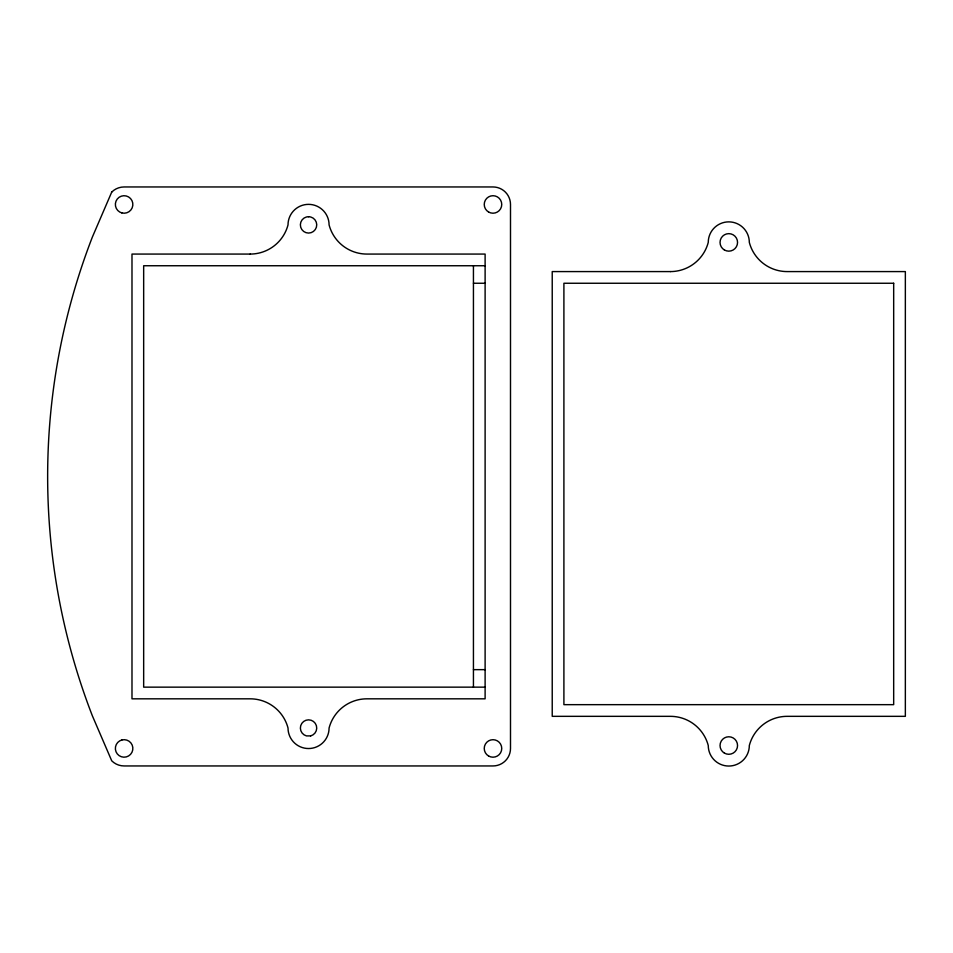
<?xml version="1.0" encoding="UTF-8"?>
<svg xmlns="http://www.w3.org/2000/svg" width="953" height="953" viewBox="0 0 953 953"><rect width="100%" height="100%" fill="white"/><g stroke="black" fill="none" stroke-linecap="round" stroke-linejoin="round"><path stroke-width="1.43" d="M485.113 265.744L143.665 265.744L143.665 687.149L485.113 687.149M473.438 283.255L485.113 283.255M473.438 669.649L485.113 669.649M473.438 265.744L473.438 687.149M111.727 192.077L92.37 237.059A663.026 663.026 0 0 0 92.37 715.834L111.727 760.816A17.511 17.511 0 0 0 124.116 765.95L492.987 765.95A17.511 17.511 0 0 0 510.498 748.439L510.498 204.466A17.511 17.511 0 0 0 492.987 186.955L124.116 186.955A17.511 17.511 0 0 0 111.727 192.077M121.841 739.981L119.733 740.862A8.756 8.756 0 0 0 119.089 755.61A8.756 8.756 0 0 0 132.729 749.963A8.756 8.756 0 0 0 121.841 739.981M308.546 216.712L306.437 216.986A8.172 8.172 0 0 0 301.851 229.578A8.172 8.172 0 0 0 315.252 229.578A8.172 8.172 0 0 0 310.666 216.986L308.546 216.712M310.666 735.907L306.437 735.907A8.172 8.172 0 0 1 301.851 723.327A8.172 8.172 0 0 1 315.252 723.327A8.172 8.172 0 0 1 310.666 735.907M250.186 254.07L131.99 254.07L131.99 698.823L250.186 698.823A39.121 39.121 0 0 1 288.02 728.009A20.525 20.525 0 0 0 308.546 748.534A20.525 20.525 0 0 0 329.083 728.009A39.121 39.121 0 0 1 366.917 698.823L485.113 698.823L485.113 254.07L366.917 254.07A39.121 39.121 0 0 1 329.083 224.884A20.525 20.525 0 0 0 308.546 204.359A20.525 20.525 0 0 0 288.02 224.884A39.121 39.121 0 0 1 250.186 254.07M670.424 271.581L552.228 271.581L552.228 716.334L670.424 716.334A39.121 39.121 0 0 1 708.258 745.52A20.525 20.525 0 0 0 728.795 766.045A20.525 20.525 0 0 0 749.32 745.52A39.121 39.121 0 0 1 787.154 716.334L905.35 716.334L905.35 271.581L787.154 271.581A39.121 39.121 0 0 1 749.32 242.396A20.525 20.525 0 0 0 728.795 221.87A20.525 20.525 0 0 0 708.258 242.396A39.121 39.121 0 0 1 670.424 271.581M893.676 283.255L563.902 283.255L563.902 704.66L893.676 704.66L893.676 283.255M121.841 212.912L119.733 212.042A8.756 8.756 0 0 1 119.089 197.295A8.756 8.756 0 0 1 132.729 202.941A8.756 8.756 0 0 1 121.841 212.912M488.615 212.042A8.756 8.756 0 0 0 501.743 204.466A8.756 8.756 0 0 0 488.615 196.878A8.756 8.756 0 0 0 488.615 212.042M488.615 756.027A8.756 8.756 0 0 0 501.743 748.439A8.756 8.756 0 0 0 488.615 740.862A8.756 8.756 0 0 0 488.615 756.027M724.411 249.984A8.756 8.756 0 0 0 737.551 242.396A8.756 8.756 0 0 0 724.411 234.819A8.756 8.756 0 0 0 724.411 249.984M724.411 753.108A8.756 8.756 0 0 0 737.551 745.52A8.756 8.756 0 0 0 724.411 737.944A8.756 8.756 0 0 0 724.411 753.108"/></g></svg>
